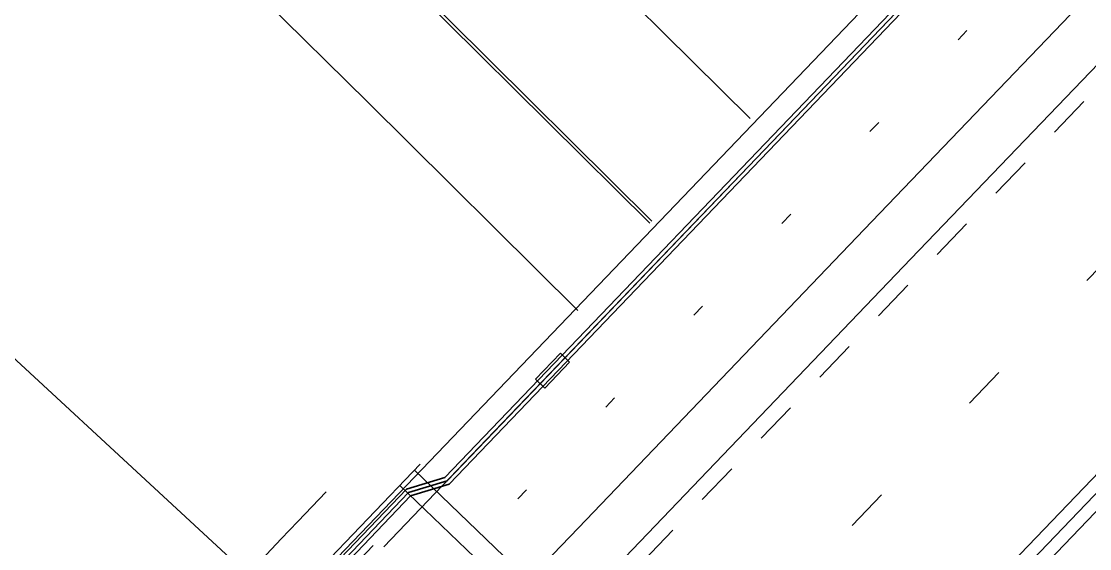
# Model space of a CAD drawing. Header units: metres. Extents: x 134219 to 139178, y 438661 to 444352.
# Drawn here: x 138343.33 to 138368.51, y 439369.1 to 439381.54 of the extents above; entities that cross this region are included whole.
import ezdxf

# ---------------------------------------------------------------- set-up
doc = ezdxf.new("R2010")
doc.units = ezdxf.units.M
for name, pattern in [('11strp', [2, 1, -1]), ('13strp', [4, 1, -3]), ('30270strp', [3, 0.3, -2.7])]:
    doc.linetypes.add(name, pattern=pattern)
doc.layers.add('Utd-ondergr-nw', color=8, linetype='13strp', lineweight=35)
doc.layers.add('Utd-weg-nw', color=8, linetype='Continuous')

msp = doc.modelspace()

# ---------------------------------------------------------------- linework, layer by layer
at = {"layer": 'Utd-ondergr-nw', "linetype": 'Continuous'}
for p, q in [((138348.801, 439366.829), (138403.491, 439423.908)), ((138353.315, 439370.784), (138402.536, 439422.153)), ((138353.364, 439370.705), (138402.617, 439422.107)), ((138353.413, 439370.625), (138402.699, 439422.062)), ((138355.449, 439373.098), (138356.037, 439373.711)), ((138356.037, 439373.711), (138356.254, 439373.504)), ((138356.254, 439373.504), (138355.666, 439372.89)), ((138355.666, 439372.89), (138355.449, 439373.098)), ((138348.721, 439366.907), (138352.733, 439371.094)), ((138352.408, 439370.506), (138353.315, 439370.784)), ((138352.595, 439370.95), (138364.87, 439359.189)), ((138352.251, 439370.591), (138364.526, 439358.83)), ((138352.457, 439370.427), (138353.364, 439370.705)), ((138352.506, 439370.348), (138353.413, 439370.625)), ((138348.667, 439366.601), (138352.408, 439370.506)), ((138348.732, 439366.538), (138352.457, 439370.427)), ((138348.797, 439366.476), (138352.506, 439370.348)), ((138349.1, 439366.543), (138351.625, 439369.179))]:
    msp.add_line(p, q, dxfattribs=at)
at = {"layer": 'Utd-ondergr-nw', "linetype": 'Continuous', "flags": 128}
for points in [[(138303.129, 439430.204), (138310.347, 439423.284), (138317.565, 439416.363), (138318.05, 439415.898), (138324.767, 439409.439), (138331.946, 439402.494), (138339.104, 439395.526), (138346.24, 439388.536), (138353.354, 439381.523), (138358.143, 439376.774)], [(138303.177, 439430.255), (138310.395, 439423.334), (138317.614, 439416.414), (138318.099, 439415.948), (138324.816, 439409.49), (138331.995, 439402.544), (138339.153, 439395.576), (138346.289, 439388.586), (138353.404, 439381.573), (138358.191, 439376.824)], [(138351.872, 439369.146), (138354.294, 439371.673), (138361.213, 439378.893), (138368.131, 439386.114), (138375.049, 439393.335), (138379.889, 439398.385), (138381.968, 439400.555), (138381.996, 439400.584), (138388.905, 439407.758), (138395.842, 439414.96), (138402.723, 439422.217), (138404.104, 439423.664)], [(138354.038, 439367.071), (138356.46, 439369.597), (138363.379, 439376.818), (138370.297, 439384.038), (138377.216, 439391.259), (138382.055, 439396.31), (138384.134, 439398.48), (138384.162, 439398.508), (138391.071, 439405.682), (138398.008, 439412.885), (138404.197, 439419.419), (138404.889, 439420.141), (138406.273, 439421.585)], [(138354.959, 439366.189), (138357.381, 439368.715), (138364.299, 439375.936), (138371.218, 439383.156), (138378.136, 439390.377), (138382.975, 439395.427), (138385.055, 439397.597), (138385.082, 439397.627), (138391.936, 439404.854), (138398.817, 439412.11), (138404.955, 439418.693), (138405.647, 439419.415), (138407.031, 439420.859)], [(138359.995, 439361.363), (138362.417, 439363.89), (138369.336, 439371.11), (138376.254, 439378.331), (138383.172, 439385.551), (138388.012, 439390.602), (138390.091, 439392.772)], [(138338.256, 439381.825), (138338.269, 439381.84), (138338.825, 439382.379), (138339.433, 439382.857), (138340.088, 439383.271), (138340.782, 439383.615), (138341.507, 439383.885), (138342.257, 439384.08), (138343.022, 439384.196), (138343.796, 439384.232), (138344.569, 439384.189), (138345.333, 439384.066), (138346.081, 439383.864), (138346.804, 439383.587), (138347.494, 439383.237), (138348.145, 439382.818), (138348.749, 439382.333), (138349.029, 439382.071), (138351.491, 439379.639), (138356.451, 439374.719)], [(138340.801, 439375.775), (138348.666, 439368.493)], [(138343.137, 439361.499), (138343.839, 439362.453), (138344.549, 439363.403), (138345.265, 439364.348), (138345.993, 439365.283), (138346.909, 439366.442), (138347.863, 439367.568), (138348.642, 439368.468), (138349.457, 439369.334), (138349.851, 439369.745), (138350.518, 439370.443)]]:
    msp.add_lwpolyline(points, dxfattribs=at)
at = {"layer": 'Utd-weg-nw', "linetype": 'Continuous', "flags": 128}
for points in [[(138305.495, 439432.673), (138312.714, 439425.752), (138319.932, 439418.832), (138320.417, 439418.366), (138327.141, 439411.901), (138334.328, 439404.948), (138341.494, 439397.973), (138348.637, 439390.975), (138355.759, 439383.955), (138360.509, 439379.243)], [(138359.779, 439361.571), (138362.201, 439364.097), (138369.119, 439371.318), (138376.037, 439378.538), (138382.956, 439385.759), (138387.795, 439390.809), (138389.874, 439392.979), (138389.899, 439393.011), (138396.102, 439400.862), (138402.329, 439408.744), (138407.934, 439415.839), (138408.626, 439416.561), (138410.009, 439418.005)], [(138360.212, 439361.156), (138362.634, 439363.682), (138369.552, 439370.903), (138376.471, 439378.123), (138383.389, 439385.344), (138388.228, 439390.394), (138390.307, 439392.564), (138390.336, 439392.593), (138397.319, 439399.695), (138404.331, 439406.826), (138410.642, 439413.244), (138411.333, 439413.966), (138412.717, 439415.411)]]:
    msp.add_lwpolyline(points, dxfattribs=at)
at = {"layer": 'Utd-weg-nw', "linetype": '30270strp', "flags": 128}
msp.add_lwpolyline([(138352.955, 439368.108), (138355.377, 439370.635), (138362.296, 439377.856), (138369.214, 439385.076), (138376.132, 439392.297), (138380.972, 439397.347), (138383.051, 439399.517), (138383.079, 439399.546), (138389.988, 439406.72), (138396.925, 439413.923), (138403.806, 439421.179), (138405.187, 439422.626)], dxfattribs=at)
at = {"layer": 'Utd-weg-nw', "linetype": '11strp', "flags": 128}
msp.add_lwpolyline([(138355.23, 439365.929), (138357.652, 439368.456), (138364.57, 439375.676), (138371.489, 439382.897), (138378.407, 439390.117), (138383.246, 439395.168), (138385.325, 439397.338), (138385.353, 439397.367), (138392.206, 439404.594), (138399.087, 439411.851), (138405.226, 439418.433), (138405.918, 439419.155), (138407.302, 439420.599)], dxfattribs=at)
at = {"layer": 'Utd-weg-nw', "linetype": '13strp', "flags": 128}
msp.add_lwpolyline([(138357.378, 439363.871), (138359.8, 439366.398), (138366.718, 439373.618), (138373.637, 439380.839), (138380.555, 439388.059), (138385.394, 439393.11), (138387.473, 439395.28), (138387.502, 439395.308), (138394.547, 439402.351), (138401.621, 439409.423), (138407.988, 439415.787)], dxfattribs=at)

doc.saveas('drawing.dxf')
